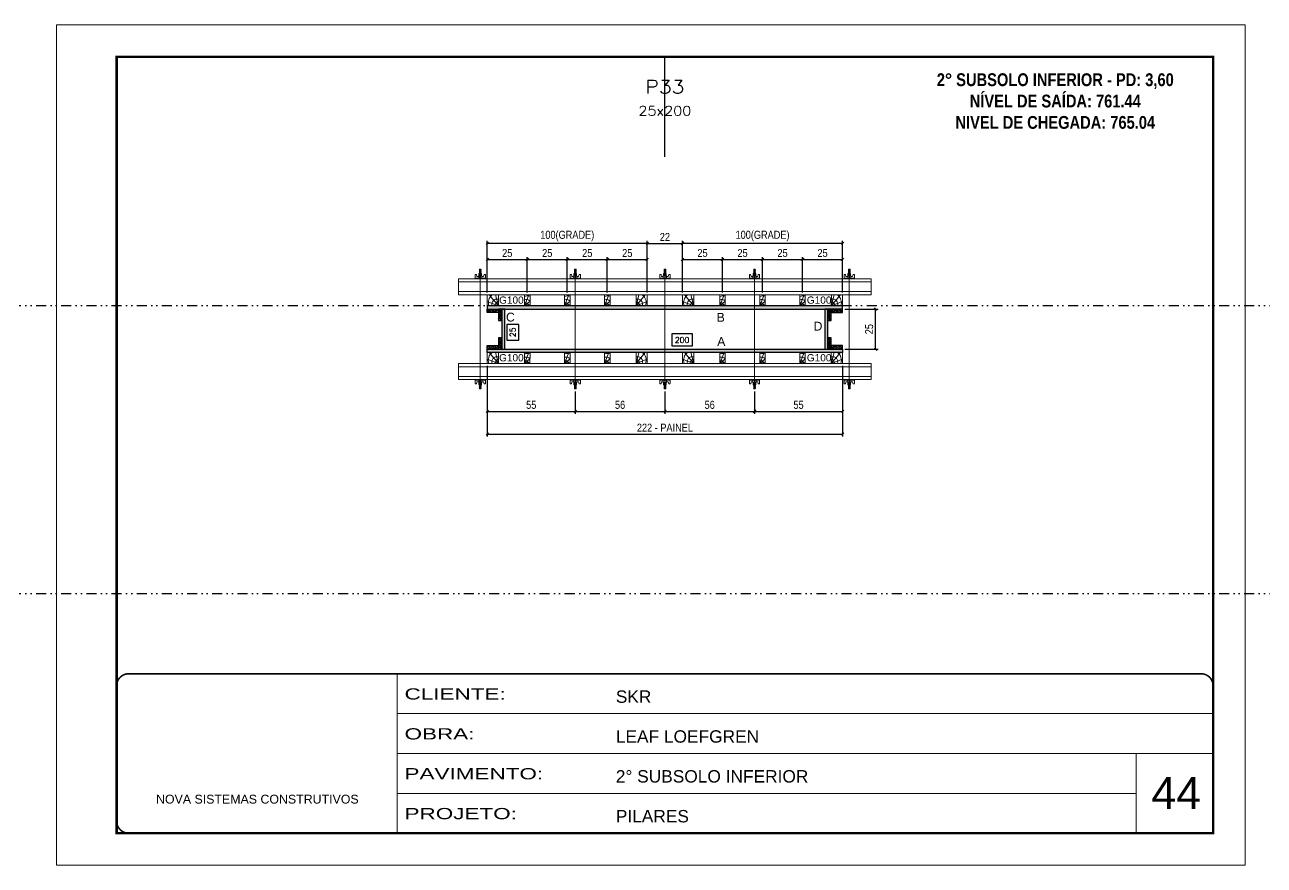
# Model space of a CAD drawing. Extents: x 13513 to 27878, y -21631 to 6985.
# Drawn here: x 19129 to 20677, y -5551 to -4501 of the extents above; entities that cross this region are included whole.
import ezdxf
from ezdxf.enums import TextEntityAlignment as Align

# ---------------------------------------------------------------- set-up
doc = ezdxf.new("R2010")
doc.units = 0
for name, pattern in [('CONTINUO', [0]), ('DASHED', [0.75, 0.5, -0.25]), ('DIVIDE2', [0.625, 0.25, -0.125, 0, -0.125, 0, -0.125]), ('HIDDEN', [0.375, 0.25, -0.125])]:
    doc.linetypes.add(name, pattern=pattern)
for name, color, linetype, lineweight in [('CARIMBO', 255, 'Continuous', 9), ('Folhas', 255, 'Continuous', 9), ('Hachura', 251, 'Continuous', 9), ('Madeira', 126, 'Continuous', 18), ('Perfil Metálico', 224, 'Continuous', 18), ('SARRAFO DE PRESSAO', 251, 'DASHED', 9), ('Texto Seção', 7, 'Continuous', 15)]:
    doc.layers.add(name, color=color, linetype=linetype, lineweight=lineweight)
for name, color, linetype in [('CHAPA', 1, 'Continuous'), ('COTA', 241, 'Continuous'), ('NOMENCLATURA', 7, 'Continuous'), ('Nível', 160, 'Continuous'), ('SARRAFO', 251, 'Continuous'), ('Texto de Titulo', 7, 'Continuous'), ('Texto Qtd Sarr', 242, 'Continuous'), ('TEXTO_GERAL', 7, 'Continuous')]:
    doc.layers.add(name, color=color, linetype=linetype)
doc.styles.add('ARIAL', font='arial.ttf')
doc.styles.add('COTA TECNICA 2X', font='techl___.ttf', dxfattribs={"height": 10})
doc.styles.add('ROMANC', font='techb___.ttf', dxfattribs={"height": 2.5})
doc.styles.add('ROMANS', font='romans.shx')
doc.styles.add('SANSSERIF', font='sas_____.pfb')
doc.styles.add('Tecnologia', font='')
doc.styles.get('Tecnologia').set_extended_font_data('Forgotten Futurist')
doc.dimstyles.new('SECAO PILAR', dxfattribs={"dimtxt": 10, "dimasz": 3, "dimexe": 3, "dimexo": 3, "dimgap": 3, "dimtad": 1, "dimdec": 1, "dimlfac": 0.5, "dimzin": 12, "dimdsep": 46, "dimtxsty": 'COTA TECNICA 2X', "dimblk1": 'OBLIQUE', "dimblk2": 'OBLIQUE', "dimsah": 1, "dimcen": 0.9, "dimclrd": 256, "dimclre": 256, "dimclrt": 256, "dimadec": 1, "dimazin": 3, "dimtfac": 1, "dimtdec": 1, "dimtmove": 0, "dimatfit": 3, "dimfxl": 1, "dimtolj": 1, "dimtzin": 12, "dimarcsym": 0})
doc.dimstyles.new('SECÇÃO 2', dxfattribs={"dimtxt": 7, "dimasz": 6, "dimexe": 0.18, "dimexo": 2, "dimgap": -4, "dimtad": 3, "dimdec": 1, "dimlfac": 0.5, "dimzin": 12, "dimdsep": 46, "dimtxsty": 'ROMANS', "dimblk": 'ARCHTICK', "dimcen": 0.09, "dimse1": 1, "dimse2": 1, "dimsd1": 1, "dimsd2": 1, "dimclrd": 180, "dimclre": 5, "dimclrt": 1, "dimadec": 0, "dimazin": 3, "dimtfac": 1, "dimtdec": 1, "dimtofl": 0, "dimtmove": 0, "dimatfit": 3, "dimldrblk": 'ARCHTICK', "dimfxl": 1, "dimtolj": 1, "dimtzin": 0, "dimarcsym": 0})

# ---------------------------------------------------------------- blocks, each defined once
blk = doc.blocks.new('9999999999')
at = {"color": 30, "linetype": 'CONTINUO'}
for p, q in [((98564.6, 34230.2), (98564.6, 34429.4)), ((98564.6, 34379.6), (99584, 34379.6)), ((98564.6, 34329.8), (99488, 34329.8)), ((99584, 34329.8), (99488, 34329.8)), ((99488, 34329.8), (99488, 34230.2)), ((98564.6, 34280), (99488, 34280))]:
    blk.add_line(p, q, dxfattribs=at)
at = {"color": 30, "linetype": 'CONTINUO', "const_width": 2}
blk.add_lwpolyline([(99584, 34230.2), (99584, 34414.4, 0.414214), (99569, 34429.4), (98229, 34429.4, 0.414214), (98214, 34414.4), (98214, 34245.2, 0.414214), (98229, 34230.2), (99584, 34230.2)], format="xyb", dxfattribs=at)
at = {"layer": 'Folhas'}
blk.add_lwpolyline([(98139, 34190.2), (99624, 34190.2), (99624, 35240.2), (98139, 35240.2)], close=True, dxfattribs=at)
at = {"layer": 'Folhas', "color": 30, "const_width": 3}
blk.add_lwpolyline([(98214, 34230.2), (99584, 34230.2), (99584, 35200.2), (98214, 35200.2)], close=True, dxfattribs=at)
at = {"color": 7, "linetype": 'Continuous', "ltscale": 5, "style": 'ARIAL'}
for s, height, p in [('SKR', 15.48, (98837.7, 34393.1)), ('LEAF LOEFGREN', 15.483, (98837.7, 34343.3)), ('2° SUBSOLO INFERIOR', 15.483, (98837.7, 34293.5)), ('NOVA SISTEMAS CONSTRUTIVOS', 11.059, (98263.2, 34267.2)), ('PILARES', 15.48, (98837.7, 34243.7))]:
    blk.add_text(s, height=height, dxfattribs=at).set_placement(p)
at = {"layer": 'Folhas', "color": 7, "style": 'Tecnologia', "width": 1.5}
for s, p in [('CLIENTE:', (98573.7, 34397.2)), ('OBRA:', (98573.7, 34347.3)), ('PAVIMENTO:', (98573.7, 34297.5)), ('PROJETO:', (98573.7, 34247.7))]:
    blk.add_text(s, height=14, dxfattribs=at).set_placement(p)
blk = doc.blocks.new('*D2041')
at = {"layer": 'COTA', "color": 180, "lineweight": -2, "transparency": 16777216}
for p, q in [((19745.9, -4875.5), (19730.9, -4875.5)), ((19730.9, -4875.5), (19730.9, -4894.9)), ((19745.9, -4894.9), (19745.9, -4875.5)), ((19730.9, -4894.9), (19745.9, -4894.9))]:
    blk.add_line(p, q, dxfattribs=at)
at = {"layer": 'Defpoints', "color": 0, "transparency": 16777216}
for p in [(19745.8, -4856.3), (19745.8, -4906.3), (19749.9, -4906.3)]:
    blk.add_point(p, dxfattribs=at)
at = {"layer": 'COTA', "color": 1, "transparency": 16777216, "insert": (19738.4, -4885.2), "char_height": 7, "attachment_point": 5, "rotation": 90, "style": 'ROMANS'}
blk.add_mtext('\\A1;25', dxfattribs=at)
blk = doc.blocks.new('_ArchTick')
at = {"color": 0, "linetype": 'ByBlock', "const_width": 0.15}
blk.add_lwpolyline([(-0.5, -0.5), (0.5, 0.5)], dxfattribs=at)
blk = doc.blocks.new('*D2042')
at = {"layer": 'COTA', "color": 180, "lineweight": -2, "transparency": 16777216}
for p, q in [((19963, -4887.3), (19937, -4887.3)), ((19937, -4887.3), (19937, -4902.3)), ((19963, -4902.3), (19963, -4887.3)), ((19937, -4902.3), (19963, -4902.3))]:
    blk.add_line(p, q, dxfattribs=at)
at = {"layer": 'Defpoints', "color": 0, "transparency": 16777216}
for p in [(19728.5, -4906.3), (20128.5, -4906.3), (20128.5, -4906.3)]:
    blk.add_point(p, dxfattribs=at)
at = {"layer": 'COTA', "color": 1, "transparency": 16777216, "insert": (19950, -4894.8), "char_height": 7, "attachment_point": 5, "style": 'ROMANS'}
blk.add_mtext('\\A1;200', dxfattribs=at)
blk = doc.blocks.new('_Oblique')
at = {"color": 0, "linetype": 'ByBlock', "lineweight": -2}
blk.add_line((-0.5, -0.5), (0.5, 0.5), dxfattribs=at)
blk = doc.blocks.new('*D2043')
at = {"layer": 'COTA', "lineweight": -2, "transparency": 16777216}
for p, q in [((19706.5, -4927.3), (19706.5, -5015.4)), ((20150.5, -4927.2), (20150.5, -5015.4)), ((19706.5, -5012.4), (20150.5, -5012.4))]:
    blk.add_line(p, q, dxfattribs=at)
at = {"layer": 'Defpoints', "color": 0, "transparency": 16777216}
for p in [(19706.5, -4924.3), (20150.5, -4924.2), (20150.5, -5012.4)]:
    blk.add_point(p, dxfattribs=at)
at = {"layer": 'COTA', "lineweight": -2, "transparency": 16777216, "xscale": 3, "yscale": 3, "zscale": 3, "rotation": 180}
blk.add_blockref('_Oblique', (19706.5, -5012.4), dxfattribs=at)
at = {"layer": 'COTA', "lineweight": -2, "transparency": 16777216, "xscale": 3, "yscale": 3, "zscale": 3}
blk.add_blockref('_Oblique', (20150.5, -5012.4), dxfattribs=at)
at = {"layer": 'COTA', "transparency": 16777216, "insert": (19928.5, -5004.4), "char_height": 10, "attachment_point": 5, "style": 'COTA TECNICA 2X'}
blk.add_mtext('\\A1;222 - PAINEL', dxfattribs=at)
blk = doc.blocks.new('*D2044')
at = {"layer": 'COTA', "lineweight": -2, "transparency": 16777216}
for p, q in [((19706.5, -4927.3), (19706.5, -4987)), ((19816.5, -4959), (19816.5, -4987)), ((19706.5, -4984), (19816.5, -4984))]:
    blk.add_line(p, q, dxfattribs=at)
at = {"layer": 'Defpoints', "color": 0, "transparency": 16777216}
for p in [(19706.5, -4924.3), (19816.5, -4956), (19816.5, -4984)]:
    blk.add_point(p, dxfattribs=at)
at = {"layer": 'COTA', "lineweight": -2, "transparency": 16777216, "xscale": 3, "yscale": 3, "zscale": 3, "rotation": 180}
blk.add_blockref('_Oblique', (19706.5, -4984), dxfattribs=at)
at = {"layer": 'COTA', "lineweight": -2, "transparency": 16777216, "xscale": 3, "yscale": 3, "zscale": 3}
blk.add_blockref('_Oblique', (19816.5, -4984), dxfattribs=at)
at = {"layer": 'COTA', "transparency": 16777216, "insert": (19761.5, -4975.9), "char_height": 10, "attachment_point": 5, "style": 'COTA TECNICA 2X'}
blk.add_mtext('\\A1;55', dxfattribs=at)
blk = doc.blocks.new('*D2045')
at = {"layer": 'COTA', "lineweight": -2, "transparency": 16777216}
for p, q in [((20150.5, -4927.3), (20150.5, -4987)), ((20040.5, -4959), (20040.5, -4987)), ((20040.5, -4984), (20150.5, -4984))]:
    blk.add_line(p, q, dxfattribs=at)
at = {"layer": 'Defpoints', "color": 0, "transparency": 16777216}
for p in [(20150.5, -4924.3), (20040.5, -4956), (20150.5, -4984)]:
    blk.add_point(p, dxfattribs=at)
at = {"layer": 'COTA', "lineweight": -2, "transparency": 16777216, "xscale": 3, "yscale": 3, "zscale": 3, "rotation": 180}
blk.add_blockref('_Oblique', (20040.5, -4984), dxfattribs=at)
at = {"layer": 'COTA', "lineweight": -2, "transparency": 16777216, "xscale": 3, "yscale": 3, "zscale": 3}
blk.add_blockref('_Oblique', (20150.5, -4984), dxfattribs=at)
at = {"layer": 'COTA', "transparency": 16777216, "insert": (20095.5, -4975.9), "char_height": 10, "attachment_point": 5, "style": 'COTA TECNICA 2X'}
blk.add_mtext('\\A1;55', dxfattribs=at)
blk = doc.blocks.new('C')
at = {"layer": 'Hachura', "color": 0}
for p, q in [((0, 3.22), (0, -3.22)), ((0.45, 3.22), (0, 3.22)), ((0.46, 3.16), (0, 3.16)), ((0.46, 3.05), (0, 3.05)), ((0.46, 2.88), (0, 2.88)), ((0, 2.75), (0, -1.16)), ((0.46, 2.65), (0, 2.65)), ((0.46, 2.23), (0, 2.23)), ((0.46, 1.51), (0, 1.51)), ((0.39, 0.49), (0.17, 0.49)), ((0.45, -3.23), (0.45, 3.22)), ((0.45, 3.22), (2.58, 3.22)), ((1.74, 0.97), (0.45, 0.97)), ((1.45, 0.1), (0.45, 0.1)), ((1.35, 1.94), (1.35, 0.96)), ((2.58, 2.39), (1.47, 2.09)), ((1.74, -0.97), (1.74, 0.97)), ((1.74, 0.97), (1.74, 0.84)), ((1.74, 0.97), (1.74, 0.84)), ((1.74, 0.84), (3.35, 0.84)), ((3.35, 0.45), (1.74, 0.45)), ((2.58, 3.22), (2.58, 2.39)), ((3.32, 0.84), (3.32, -0.84)), ((3.35, 0.84), (3.35, -0.84)), ((3.68, 0.45), (3.35, 0.45)), ((3.84, -0.52), (3.35, 0.45)), ((3.35, 0.06), (3.67, -0.57)), ((3.68, 0.45), (4.16, -0.52)), ((3.72, 0.5), (4.25, -0.57)), ((4.37, -0.55), (3.83, 0.53)), ((4.15, 0.45), (3.93, 0.45)), ((4.42, -0.52), (3.93, 0.45)), ((4.15, 0.45), (4.26, 0.45)), ((4.26, 0.45), (4.74, -0.52)), ((4.3, 0.5), (4.83, -0.57)), ((4.95, -0.55), (4.41, 0.53)), ((4.51, 0.45), (4.84, 0.45)), ((5, -0.52), (4.51, 0.45)), ((4.84, 0.45), (5.32, -0.52)), ((4.88, 0.5), (5.41, -0.57)), ((5.53, -0.55), (4.99, 0.53)), ((5.58, -0.52), (5.09, 0.45)), ((5.42, 0.45), (5.09, 0.45)), ((5.58, -0.52), (5.09, 0.45)), ((5.42, 0.45), (5.74, -0.19)), ((5.46, 0.5), (5.74, -0.07)), ((5.74, 0.19), (5.57, 0.53)), ((5.74, 0.32), (5.68, 0.45)), ((5.68, 0.45), (5.74, 0.45)), ((5.74, 0.45), (5.9, 0.29)), ((5.74, 0.45), (5.74, -0.52)), ((5.9, -0.36), (5.9, 0.29)), ((0.45, 0), (0, 0)), ((0.46, -1.52), (0, -1.52)), ((0.46, -2.23), (0, -2.23)), ((0.46, -2.65), (0, -2.65)), ((0.46, -2.88), (0, -2.88)), ((0.46, -3.05), (0, -3.05)), ((0.46, -3.16), (0, -3.16)), ((0, -3.22), (2.57, -3.22)), ((0.08, -0.48), (0.29, -0.48)), ((0.29, -0.48), (0.4, -0.48)), ((0.45, 0), (0.45, -0.97)), ((0.45, -0.16), (1.45, -0.16)), ((0.45, -0.65), (0.45, -0.32)), ((0.45, -3.23), (0.45, -0.65)), ((0.45, -0.97), (1.74, -0.97)), ((1.35, -1.94), (1.35, -0.97)), ((2.58, -2.39), (1.47, -2.1)), ((3.35, -0.32), (1.74, -0.32)), ((3.35, -0.84), (1.74, -0.84)), ((2.58, -3.23), (2.58, -2.39)), ((3.35, -0.07), (3.58, -0.52)), ((3.35, -0.52), (3.58, -0.52)), ((3.84, -0.52), (4.16, -0.52)), ((4.42, -0.52), (4.74, -0.52)), ((4.63, -0.52), (4.74, -0.52)), ((5, -0.52), (5.32, -0.52)), ((5.58, -0.52), (5.74, -0.52)), ((5.74, -0.52), (5.9, -0.36)), ((5.74, -0.52), (5.74, -0.52))]:
    blk.add_line(p, q, dxfattribs=at)
for centre, radius, start, end in [((1.52, 1.94), 0.161, 104.74356, 180), ((1.44, -0.03), 0.129, 272.69497, 87.30503), ((3.81, 0.39), 0.143, 25.56881, 154.43119), ((4.39, 0.39), 0.143, 25.56881, 154.43119), ((4.97, 0.39), 0.143, 25.56881, 154.43119), ((5.55, 0.39), 0.143, 25.56881, 154.43119), ((0.17, -0.37), 0.174, 221.74404, 317.85924), ((1.52, -1.94), 0.161, 180, 255.25644), ((3.71, -0.4), 0.174, 222.14076, 318.25596), ((4.29, -0.4), 0.174, 222.14076, 318.25596), ((4.87, -0.4), 0.174, 222.14076, 318.25596), ((5.45, -0.4), 0.174, 222.14076, 318.25596), ((5.61, -0.4), 0.174, 317.85924, 318.25596)]:
    blk.add_arc(centre, radius, start, end, dxfattribs=at)
blk = doc.blocks.new('*D2050')
at = {"layer": 'COTA', "lineweight": -2, "transparency": 16777216}
for p, q in [((19928.5, -4959), (19928.5, -4987)), ((20040.5, -4959), (20040.5, -4987)), ((19928.5, -4984), (20040.5, -4984))]:
    blk.add_line(p, q, dxfattribs=at)
at = {"layer": 'Defpoints', "color": 0, "transparency": 16777216}
for p in [(19928.5, -4956), (20040.5, -4956), (20040.5, -4984)]:
    blk.add_point(p, dxfattribs=at)
at = {"layer": 'COTA', "lineweight": -2, "transparency": 16777216, "xscale": 3, "yscale": 3, "zscale": 3, "rotation": 180}
blk.add_blockref('_Oblique', (19928.5, -4984), dxfattribs=at)
at = {"layer": 'COTA', "lineweight": -2, "transparency": 16777216, "xscale": 3, "yscale": 3, "zscale": 3}
blk.add_blockref('_Oblique', (20040.5, -4984), dxfattribs=at)
at = {"layer": 'COTA', "transparency": 16777216, "insert": (19984.5, -4975.9), "char_height": 10, "attachment_point": 5, "style": 'COTA TECNICA 2X'}
blk.add_mtext('\\A1;56', dxfattribs=at)
blk = doc.blocks.new('*D2051')
at = {"layer": 'COTA', "lineweight": -2, "transparency": 16777216}
for p, q in [((20153.5, -4856.3), (20194.8, -4856.3)), ((20191.8, -4906.3), (20191.8, -4856.3)), ((20153.5, -4906.3), (20194.8, -4906.3))]:
    blk.add_line(p, q, dxfattribs=at)
at = {"layer": 'Defpoints', "color": 0, "transparency": 16777216}
for p in [(20150.5, -4856.3), (20191.8, -4856.3), (20150.5, -4906.3)]:
    blk.add_point(p, dxfattribs=at)
at = {"layer": 'COTA', "lineweight": -2, "transparency": 16777216, "xscale": 3, "yscale": 3, "zscale": 3}
for p, rotation in [((20191.8, -4856.3), 90), ((20191.8, -4906.3), 270)]:
    blk.add_blockref('_Oblique', p, dxfattribs=dict(at, rotation=rotation))
at = {"layer": 'COTA', "transparency": 16777216, "insert": (20183.7, -4881.3), "char_height": 10, "attachment_point": 5, "rotation": 90, "style": 'COTA TECNICA 2X'}
blk.add_mtext('\\A1;25', dxfattribs=at)
blk = doc.blocks.new('*D2052')
at = {"layer": 'COTA', "lineweight": -2, "transparency": 16777216}
for p, q in [((19816.5, -4959), (19816.5, -4987)), ((19928.5, -4959), (19928.5, -4987)), ((19816.5, -4984), (19928.5, -4984))]:
    blk.add_line(p, q, dxfattribs=at)
at = {"layer": 'Defpoints', "color": 0, "transparency": 16777216}
for p in [(19816.5, -4956), (19928.5, -4956), (19928.5, -4984)]:
    blk.add_point(p, dxfattribs=at)
at = {"layer": 'COTA', "lineweight": -2, "transparency": 16777216, "xscale": 3, "yscale": 3, "zscale": 3, "rotation": 180}
blk.add_blockref('_Oblique', (19816.5, -4984), dxfattribs=at)
at = {"layer": 'COTA', "lineweight": -2, "transparency": 16777216, "xscale": 3, "yscale": 3, "zscale": 3}
blk.add_blockref('_Oblique', (19928.5, -4984), dxfattribs=at)
at = {"layer": 'COTA', "transparency": 16777216, "insert": (19872.5, -4975.9), "char_height": 10, "attachment_point": 5, "style": 'COTA TECNICA 2X'}
blk.add_mtext('\\A1;56', dxfattribs=at)
blk = doc.blocks.new('PONTALETE')
at = {"layer": 'Madeira'}
for q in [(2.71, 7), (7, 5.76), (7, 1.74)]:
    blk.add_line((0, 0), q, dxfattribs=at)
blk.add_lwpolyline([(0, 0), (7, 0), (7, 7), (0, 7)], close=True, dxfattribs=at)
for centre, radius, start, end in [((2.04, 0.06), 6.23, 37.28179, 109.09128), ((1.09, 0.9), 3.19, 343.60304, 109.98471), ((-0.21, -0.78), 3.09, 14.63219, 86.0383)]:
    blk.add_arc(centre, radius, start, end, dxfattribs=at)
blk = doc.blocks.new('MEIO PONTALETE')
at = {"layer": 'Madeira'}
for q in [(2.71, 7), (3.5, 2.88), (3.5, 0.87)]:
    blk.add_line((0, 0), q, dxfattribs=at)
blk.add_lwpolyline([(0, 0), (3.5, 0), (3.5, 7), (0, 7)], close=True, dxfattribs=at)
for centre, radius, start, end in [((2.04, 0.06), 6.23, 76.44987, 109.09128), ((1.09, 0.9), 3.19, 40.90626, 109.98471), ((-0.21, -0.78), 3.09, 14.63219, 86.0383)]:
    blk.add_arc(centre, radius, start, end, dxfattribs=at)
blk = doc.blocks.new('*D2046')
at = {"layer": 'COTA', "lineweight": -2, "transparency": 16777216}
for p, q in [((19950.5, -4835.3), (19950.5, -4791.3)), ((19950.5, -4794.3), (20000.5, -4794.3)), ((20000.5, -4835.3), (20000.5, -4791.3))]:
    blk.add_line(p, q, dxfattribs=at)
at = {"layer": 'Defpoints', "color": 0, "transparency": 16777216}
for p in [(20000.5, -4794.3), (19950.5, -4838.3), (20000.5, -4838.3)]:
    blk.add_point(p, dxfattribs=at)
at = {"layer": 'COTA', "lineweight": -2, "transparency": 16777216, "xscale": 3, "yscale": 3, "zscale": 3, "rotation": 180}
blk.add_blockref('_Oblique', (19950.5, -4794.3), dxfattribs=at)
at = {"layer": 'COTA', "lineweight": -2, "transparency": 16777216, "xscale": 3, "yscale": 3, "zscale": 3}
blk.add_blockref('_Oblique', (20000.5, -4794.3), dxfattribs=at)
at = {"layer": 'COTA', "transparency": 16777216, "insert": (19975.5, -4786.2), "char_height": 10, "attachment_point": 5, "style": 'COTA TECNICA 2X'}
blk.add_mtext('\\A1;25', dxfattribs=at)
blk = doc.blocks.new('*D2047')
at = {"layer": 'COTA', "lineweight": -2, "transparency": 16777216}
for p, q in [((19950.5, -4835.3), (19950.5, -4771.1)), ((20150.5, -4774.1), (19950.5, -4774.1)), ((20150.5, -4835.3), (20150.5, -4771.1))]:
    blk.add_line(p, q, dxfattribs=at)
at = {"layer": 'Defpoints', "color": 0, "transparency": 16777216}
for p in [(19950.5, -4774.1), (19950.5, -4838.3), (20150.5, -4838.3)]:
    blk.add_point(p, dxfattribs=at)
at = {"layer": 'COTA', "lineweight": -2, "transparency": 16777216, "xscale": 3, "yscale": 3, "zscale": 3, "rotation": 180}
blk.add_blockref('_Oblique', (19950.5, -4774.1), dxfattribs=at)
at = {"layer": 'COTA', "lineweight": -2, "transparency": 16777216, "xscale": 3, "yscale": 3, "zscale": 3}
blk.add_blockref('_Oblique', (20150.5, -4774.1), dxfattribs=at)
at = {"layer": 'COTA', "transparency": 16777216, "insert": (20050.5, -4764.9), "char_height": 10, "attachment_point": 5, "style": 'COTA TECNICA 2X'}
blk.add_mtext('\\A1;100(GRADE)', dxfattribs=at)
blk = doc.blocks.new('*D2053')
at = {"layer": 'COTA', "lineweight": -2, "transparency": 16777216}
for p, q in [((20000.5, -4835.3), (20000.5, -4791.3)), ((20000.5, -4794.3), (20050.5, -4794.3)), ((20050.5, -4835.3), (20050.5, -4791.3))]:
    blk.add_line(p, q, dxfattribs=at)
at = {"layer": 'Defpoints', "color": 0, "transparency": 16777216}
for p in [(20050.5, -4794.3), (20000.5, -4838.3), (20050.5, -4838.3)]:
    blk.add_point(p, dxfattribs=at)
at = {"layer": 'COTA', "lineweight": -2, "transparency": 16777216, "xscale": 3, "yscale": 3, "zscale": 3, "rotation": 180}
blk.add_blockref('_Oblique', (20000.5, -4794.3), dxfattribs=at)
at = {"layer": 'COTA', "lineweight": -2, "transparency": 16777216, "xscale": 3, "yscale": 3, "zscale": 3}
blk.add_blockref('_Oblique', (20050.5, -4794.3), dxfattribs=at)
at = {"layer": 'COTA', "transparency": 16777216, "insert": (20025.5, -4786.2), "char_height": 10, "attachment_point": 5, "style": 'COTA TECNICA 2X'}
blk.add_mtext('\\A1;25', dxfattribs=at)
blk = doc.blocks.new('*D2054')
at = {"layer": 'COTA', "lineweight": -2, "transparency": 16777216}
for p, q in [((20050.5, -4835.3), (20050.5, -4791.3)), ((20050.5, -4794.3), (20100.5, -4794.3)), ((20100.5, -4835.3), (20100.5, -4791.3))]:
    blk.add_line(p, q, dxfattribs=at)
at = {"layer": 'Defpoints', "color": 0, "transparency": 16777216}
for p in [(20100.5, -4794.3), (20050.5, -4838.3), (20100.5, -4838.3)]:
    blk.add_point(p, dxfattribs=at)
at = {"layer": 'COTA', "lineweight": -2, "transparency": 16777216, "xscale": 3, "yscale": 3, "zscale": 3, "rotation": 180}
blk.add_blockref('_Oblique', (20050.5, -4794.3), dxfattribs=at)
at = {"layer": 'COTA', "lineweight": -2, "transparency": 16777216, "xscale": 3, "yscale": 3, "zscale": 3}
blk.add_blockref('_Oblique', (20100.5, -4794.3), dxfattribs=at)
at = {"layer": 'COTA', "transparency": 16777216, "insert": (20075.5, -4786.2), "char_height": 10, "attachment_point": 5, "style": 'COTA TECNICA 2X'}
blk.add_mtext('\\A1;25', dxfattribs=at)
blk = doc.blocks.new('*D2055')
at = {"layer": 'COTA', "lineweight": -2, "transparency": 16777216}
for p, q in [((20100.5, -4835.3), (20100.5, -4791.3)), ((20100.5, -4794.3), (20150.5, -4794.3)), ((20150.5, -4835.3), (20150.5, -4791.3))]:
    blk.add_line(p, q, dxfattribs=at)
at = {"layer": 'Defpoints', "color": 0, "transparency": 16777216}
for p in [(20150.5, -4794.3), (20100.5, -4838.3), (20150.5, -4838.3)]:
    blk.add_point(p, dxfattribs=at)
at = {"layer": 'COTA', "lineweight": -2, "transparency": 16777216, "xscale": 3, "yscale": 3, "zscale": 3, "rotation": 180}
blk.add_blockref('_Oblique', (20100.5, -4794.3), dxfattribs=at)
at = {"layer": 'COTA', "lineweight": -2, "transparency": 16777216, "xscale": 3, "yscale": 3, "zscale": 3}
blk.add_blockref('_Oblique', (20150.5, -4794.3), dxfattribs=at)
at = {"layer": 'COTA', "transparency": 16777216, "insert": (20125.5, -4786.2), "char_height": 10, "attachment_point": 5, "style": 'COTA TECNICA 2X'}
blk.add_mtext('\\A1;25', dxfattribs=at)
blk = doc.blocks.new('*D2048')
at = {"layer": 'COTA', "lineweight": -2, "transparency": 16777216}
for p, q in [((19706.5, -4835.3), (19706.5, -4791.3)), ((19706.5, -4794.3), (19756.5, -4794.3)), ((19756.5, -4835.3), (19756.5, -4791.3))]:
    blk.add_line(p, q, dxfattribs=at)
at = {"layer": 'Defpoints', "color": 0, "transparency": 16777216}
for p in [(19756.5, -4794.3), (19706.5, -4838.3), (19756.5, -4838.3)]:
    blk.add_point(p, dxfattribs=at)
at = {"layer": 'COTA', "lineweight": -2, "transparency": 16777216, "xscale": 3, "yscale": 3, "zscale": 3, "rotation": 180}
blk.add_blockref('_Oblique', (19706.5, -4794.3), dxfattribs=at)
at = {"layer": 'COTA', "lineweight": -2, "transparency": 16777216, "xscale": 3, "yscale": 3, "zscale": 3}
blk.add_blockref('_Oblique', (19756.5, -4794.3), dxfattribs=at)
at = {"layer": 'COTA', "transparency": 16777216, "insert": (19731.5, -4786.2), "char_height": 10, "attachment_point": 5, "style": 'COTA TECNICA 2X'}
blk.add_mtext('\\A1;25', dxfattribs=at)
blk = doc.blocks.new('*D2049')
at = {"layer": 'COTA', "lineweight": -2, "transparency": 16777216}
for p, q in [((19706.5, -4835.3), (19706.5, -4771.1)), ((19906.5, -4774.1), (19706.5, -4774.1)), ((19906.5, -4835.3), (19906.5, -4771.1))]:
    blk.add_line(p, q, dxfattribs=at)
at = {"layer": 'Defpoints', "color": 0, "transparency": 16777216}
for p in [(19706.5, -4774.1), (19706.5, -4838.3), (19906.5, -4838.3)]:
    blk.add_point(p, dxfattribs=at)
at = {"layer": 'COTA', "lineweight": -2, "transparency": 16777216, "xscale": 3, "yscale": 3, "zscale": 3, "rotation": 180}
blk.add_blockref('_Oblique', (19706.5, -4774.1), dxfattribs=at)
at = {"layer": 'COTA', "lineweight": -2, "transparency": 16777216, "xscale": 3, "yscale": 3, "zscale": 3}
blk.add_blockref('_Oblique', (19906.5, -4774.1), dxfattribs=at)
at = {"layer": 'COTA', "transparency": 16777216, "insert": (19806.5, -4764.9), "char_height": 10, "attachment_point": 5, "style": 'COTA TECNICA 2X'}
blk.add_mtext('\\A1;100(GRADE)', dxfattribs=at)
blk = doc.blocks.new('*D2056')
at = {"layer": 'COTA', "lineweight": -2, "transparency": 16777216}
for p, q in [((19756.5, -4835.3), (19756.5, -4791.3)), ((19756.5, -4794.3), (19806.5, -4794.3)), ((19806.5, -4835.3), (19806.5, -4791.3))]:
    blk.add_line(p, q, dxfattribs=at)
at = {"layer": 'Defpoints', "color": 0, "transparency": 16777216}
for p in [(19806.5, -4794.3), (19756.5, -4838.3), (19806.5, -4838.3)]:
    blk.add_point(p, dxfattribs=at)
at = {"layer": 'COTA', "lineweight": -2, "transparency": 16777216, "xscale": 3, "yscale": 3, "zscale": 3, "rotation": 180}
blk.add_blockref('_Oblique', (19756.5, -4794.3), dxfattribs=at)
at = {"layer": 'COTA', "lineweight": -2, "transparency": 16777216, "xscale": 3, "yscale": 3, "zscale": 3}
blk.add_blockref('_Oblique', (19806.5, -4794.3), dxfattribs=at)
at = {"layer": 'COTA', "transparency": 16777216, "insert": (19781.5, -4786.2), "char_height": 10, "attachment_point": 5, "style": 'COTA TECNICA 2X'}
blk.add_mtext('\\A1;25', dxfattribs=at)
blk = doc.blocks.new('*D2057')
at = {"layer": 'COTA', "lineweight": -2, "transparency": 16777216}
for p, q in [((19806.5, -4835.3), (19806.5, -4791.3)), ((19806.5, -4794.3), (19856.5, -4794.3)), ((19856.5, -4835.3), (19856.5, -4791.3))]:
    blk.add_line(p, q, dxfattribs=at)
at = {"layer": 'Defpoints', "color": 0, "transparency": 16777216}
for p in [(19856.5, -4794.3), (19806.5, -4838.3), (19856.5, -4838.3)]:
    blk.add_point(p, dxfattribs=at)
at = {"layer": 'COTA', "lineweight": -2, "transparency": 16777216, "xscale": 3, "yscale": 3, "zscale": 3, "rotation": 180}
blk.add_blockref('_Oblique', (19806.5, -4794.3), dxfattribs=at)
at = {"layer": 'COTA', "lineweight": -2, "transparency": 16777216, "xscale": 3, "yscale": 3, "zscale": 3}
blk.add_blockref('_Oblique', (19856.5, -4794.3), dxfattribs=at)
at = {"layer": 'COTA', "transparency": 16777216, "insert": (19831.5, -4786.2), "char_height": 10, "attachment_point": 5, "style": 'COTA TECNICA 2X'}
blk.add_mtext('\\A1;25', dxfattribs=at)
blk = doc.blocks.new('*D2058')
at = {"layer": 'COTA', "lineweight": -2, "transparency": 16777216}
for p, q in [((19856.5, -4835.3), (19856.5, -4791.3)), ((19856.5, -4794.3), (19906.5, -4794.3)), ((19906.5, -4835.3), (19906.5, -4791.3))]:
    blk.add_line(p, q, dxfattribs=at)
at = {"layer": 'Defpoints', "color": 0, "transparency": 16777216}
for p in [(19906.5, -4794.3), (19856.5, -4838.3), (19906.5, -4838.3)]:
    blk.add_point(p, dxfattribs=at)
at = {"layer": 'COTA', "lineweight": -2, "transparency": 16777216, "xscale": 3, "yscale": 3, "zscale": 3, "rotation": 180}
blk.add_blockref('_Oblique', (19856.5, -4794.3), dxfattribs=at)
at = {"layer": 'COTA', "lineweight": -2, "transparency": 16777216, "xscale": 3, "yscale": 3, "zscale": 3}
blk.add_blockref('_Oblique', (19906.5, -4794.3), dxfattribs=at)
at = {"layer": 'COTA', "transparency": 16777216, "insert": (19881.5, -4786.2), "char_height": 10, "attachment_point": 5, "style": 'COTA TECNICA 2X'}
blk.add_mtext('\\A1;25', dxfattribs=at)
blk = doc.blocks.new('*D2059')
at = {"layer": 'COTA', "lineweight": -2, "transparency": 16777216}
for p, q in [((19906.5, -4835.3), (19906.5, -4771.1)), ((19906.5, -4774.1), (19950.5, -4774.1)), ((19950.5, -4835.3), (19950.5, -4771.1))]:
    blk.add_line(p, q, dxfattribs=at)
at = {"layer": 'Defpoints', "color": 0, "transparency": 16777216}
for p in [(19950.5, -4774.1), (19906.5, -4838.3), (19950.5, -4838.3)]:
    blk.add_point(p, dxfattribs=at)
at = {"layer": 'COTA', "lineweight": -2, "transparency": 16777216, "xscale": 3, "yscale": 3, "zscale": 3, "rotation": 180}
blk.add_blockref('_Oblique', (19906.5, -4774.1), dxfattribs=at)
at = {"layer": 'COTA', "lineweight": -2, "transparency": 16777216, "xscale": 3, "yscale": 3, "zscale": 3}
blk.add_blockref('_Oblique', (19950.5, -4774.1), dxfattribs=at)
at = {"layer": 'COTA', "transparency": 16777216, "insert": (19928.5, -4766.1), "char_height": 10, "attachment_point": 5, "style": 'COTA TECNICA 2X'}
blk.add_mtext('\\A1;22', dxfattribs=at)
blk = doc.blocks.new('titulo1')
at = {"layer": 'Defpoints', "color": 252, "linetype": 'HIDDEN', "ltscale": 2}
blk.add_line((0, 0), (0, 125), dxfattribs=at)
at = {"layer": 'Defpoints', "style": 'ROMANS', "oblique": 15}
blk.add_attdef('FOLHA', text='', height=10, dxfattribs=at).set_placement((0, 15.6), align=Align.MIDDLE_CENTER)
at = {"layer": 'Texto Qtd Sarr', "color": 3, "style": 'ROMANS', "oblique": 15}
for tag, height, p in [('TITULO', 17, (0, 71.4)), ('SEÇÃO', 12, (0, 41.5))]:
    blk.add_attdef(tag, text='', height=height, dxfattribs=at).set_placement(p, align=Align.MIDDLE_CENTER)

msp = doc.modelspace()

# ---------------------------------------------------------------- hatches: boundary and pattern name
at = {"layer": 'Hachura'}
h = msp.add_hatch(color=256, dxfattribs=at)
h.dxf.hatch_style = 1
h.paths.add_polyline_path([(20150.47, -4856.28), (20150.47, -4852.28), (19706.47, -4852.28), (19706.47, -4856.28)])
h = msp.add_hatch(dxfattribs=at)
h.set_pattern_fill('ANSI31', color=256, scale=0.5, angle=180, style=0)
h.set_pattern_definition([(225, (10582.515, -27752.084), (1.12253202, -1.12253202), [])])
h.paths.add_polyline_path([(19720.47, -4860.68), (19720.47, -4856.28), (19706.47, -4856.28), (19706.47, -4860.68)])
h = msp.add_hatch(dxfattribs=at)
h.set_pattern_fill('ANSI31', color=256, scale=0.5, angle=270, style=0)
h.set_pattern_definition([(315, (42616.275, -14359.2276), (1.12253202, 1.12253202), [])])
h.paths.add_polyline_path([(19724.87, -4870.28), (19720.47, -4870.28), (19720.47, -4856.28), (19724.87, -4856.28)])
h = msp.add_hatch(color=256, dxfattribs=at)
h.dxf.hatch_style = 1
h.paths.add_polyline_path([(19724.87, -4906.28), (19728.47, -4906.28), (19728.47, -4856.28), (19724.87, -4856.28)])
h = msp.add_hatch(color=256, dxfattribs=at)
h.dxf.hatch_style = 1
h.paths.add_polyline_path([(20128.47, -4906.28), (20132.07, -4906.28), (20132.07, -4856.28), (20128.47, -4856.28)])
h = msp.add_hatch(dxfattribs=at)
h.set_pattern_fill('ANSI31', color=256, scale=0.5, angle=270, style=0)
h.set_pattern_definition([(315, (43027.875, -14359.2276), (1.12253202, 1.12253202), [])])
h.paths.add_polyline_path([(20136.47, -4870.28), (20132.07, -4870.28), (20132.07, -4856.28), (20136.47, -4856.28)])
h = msp.add_hatch(dxfattribs=at)
h.set_pattern_fill('ANSI31', color=256, scale=0.5, angle=180, style=0)
h.set_pattern_definition([(225, (11012.515, -27785.684), (1.12253202, -1.12253202), [])])
h.paths.add_polyline_path([(20150.47, -4856.28), (20150.47, -4860.68), (20136.47, -4860.68), (20136.47, -4856.28)])
h = msp.add_hatch(dxfattribs=at)
h.set_pattern_fill('ANSI31', color=256, scale=0.5, angle=270, style=0)
h.set_pattern_definition([(315, (42616.275, -14395.2276), (1.12253202, 1.12253202), [])])
h.paths.add_polyline_path([(19724.87, -4906.28), (19720.47, -4906.28), (19720.47, -4892.28), (19724.87, -4892.28)])
h = msp.add_hatch(dxfattribs=at)
h.set_pattern_fill('ANSI31', color=256, scale=0.5, angle=270, style=0)
h.set_pattern_definition([(315, (43027.875, -14395.2276), (1.12253202, 1.12253202), [])])
h.paths.add_polyline_path([(20136.47, -4906.28), (20132.07, -4906.28), (20132.07, -4892.28), (20136.47, -4892.28)])
h = msp.add_hatch(dxfattribs=at)
h.set_pattern_fill('ANSI31', color=256, scale=0.5, angle=180, style=0)
h.set_pattern_definition([(225, (10582.515, -27797.684), (1.12253202, -1.12253202), [])])
h.paths.add_polyline_path([(19720.47, -4906.28), (19720.47, -4901.88), (19706.47, -4901.88), (19706.47, -4906.28)])
h = msp.add_hatch(color=256, dxfattribs=at)
h.dxf.hatch_style = 1
h.paths.add_polyline_path([(20150.47, -4906.28), (20150.47, -4910.28), (19706.47, -4910.28), (19706.47, -4906.28)])
h = msp.add_hatch(dxfattribs=at)
h.set_pattern_fill('ANSI31', color=256, scale=0.5, angle=180, style=0)
h.set_pattern_definition([(225, (10647.515, -27797.684), (1.12253202, -1.12253202), [])])
h.paths.add_polyline_path([(20136.47, -4906.28), (20136.47, -4901.88), (20150.47, -4901.88), (20150.47, -4906.28)])

# ---------------------------------------------------------------- linework, layer by layer
at = {"layer": 'CHAPA'}
for points in [[(20150.47, -4856.28), (20150.47, -4852.28), (19706.47, -4852.28), (19706.47, -4856.28)], [(19724.87, -4906.28), (19728.47, -4906.28), (19728.47, -4856.28), (19724.87, -4856.28)], [(20128.47, -4906.28), (20132.07, -4906.28), (20132.07, -4856.28), (20128.47, -4856.28)], [(20150.47, -4906.28), (20150.47, -4910.28), (19706.47, -4910.28), (19706.47, -4906.28)]]:
    msp.add_lwpolyline(points, close=True, dxfattribs=at)
at = {"layer": 'Hachura'}
for p, q in [((19697.78, -4955.05), (19697.78, -4811.31)), ((19816.47, -4955.05), (19816.47, -4811.31)), ((19928.47, -4955.05), (19928.47, -4811.31)), ((20040.47, -4955.05), (20040.47, -4811.31)), ((20158.86, -4955.05), (20158.86, -4811.31))]:
    msp.add_line(p, q, dxfattribs=at)
at = {"layer": 'Madeira'}
for points in [[(19706.47, -4852.27), (19706.48, -4838.27), (19906.48, -4838.28), (19906.46, -4852.28)], [(19950.47, -4852.27), (19950.49, -4838.27), (20150.48, -4838.28), (20150.47, -4852.28)], [(19706.45, -4924.26), (19706.47, -4910.26), (19906.46, -4910.26), (19906.44, -4924.26)], [(19950.46, -4924.26), (19950.47, -4910.26), (20150.47, -4910.26), (20150.45, -4924.26)]]:
    msp.add_lwpolyline(points, close=True, dxfattribs=at)
at = {"layer": 'Nível', "color": 4, "linetype": 'DIVIDE2', "ltscale": 50}
for p, q in [((13513.27, -4851.74), (21417.65, -4851.74)), ((13513.27, -5211.74), (21517.65, -5211.74))]:
    msp.add_line(p, q, dxfattribs=at)
at = {"layer": 'Perfil Metálico'}
for p, q in [((20186.18, -4822.34), (19670.75, -4822.34)), ((20186.18, -4834.34), (19670.75, -4834.34)), ((20186.18, -4928.28), (19670.75, -4928.28)), ((20186.18, -4940.28), (19670.75, -4940.28))]:
    msp.add_line(p, q, dxfattribs=at)
for points in [[(20186.18, -4838.28), (20186.18, -4818.28), (19670.75, -4818.34), (19670.75, -4838.34)], [(19670.75, -4924.28), (19670.75, -4944.28), (20186.18, -4944.22), (20186.18, -4924.22)]]:
    msp.add_lwpolyline(points, close=True, dxfattribs=at)
at = {"layer": 'SARRAFO'}
for points in [[(19706.47, -4856.28), (19720.47, -4856.28), (19720.47, -4860.68), (19706.47, -4860.68)], [(19706.47, -4856.28), (19720.47, -4856.28), (19720.47, -4860.68), (19706.47, -4860.68)], [(19720.47, -4856.28), (19720.47, -4870.28), (19724.87, -4870.28), (19724.87, -4856.28)], [(19720.47, -4856.28), (19720.47, -4870.28), (19724.87, -4870.28), (19724.87, -4856.28)], [(20132.07, -4856.28), (20132.07, -4870.28), (20136.47, -4870.28), (20136.47, -4856.28)], [(20132.07, -4856.28), (20132.07, -4870.28), (20136.47, -4870.28), (20136.47, -4856.28)], [(20136.47, -4860.68), (20150.47, -4860.68), (20150.47, -4856.28), (20136.47, -4856.28)], [(20136.47, -4860.68), (20150.47, -4860.68), (20150.47, -4856.28), (20136.47, -4856.28)], [(19720.47, -4892.28), (19720.47, -4906.28), (19724.87, -4906.28), (19724.87, -4892.28)], [(19720.47, -4892.28), (19720.47, -4906.28), (19724.87, -4906.28), (19724.87, -4892.28)], [(20132.07, -4892.28), (20132.07, -4906.28), (20136.47, -4906.28), (20136.47, -4892.28)], [(20132.07, -4892.28), (20132.07, -4906.28), (20136.47, -4906.28), (20136.47, -4892.28)], [(19706.47, -4901.88), (19720.47, -4901.88), (19720.47, -4906.28), (19706.47, -4906.28)], [(19706.47, -4901.88), (19720.47, -4901.88), (19720.47, -4906.28), (19706.47, -4906.28)], [(20150.47, -4901.88), (20136.47, -4901.88), (20136.47, -4906.28), (20150.47, -4906.28)], [(20150.47, -4901.88), (20136.47, -4901.88), (20136.47, -4906.28), (20150.47, -4906.28)]]:
    msp.add_lwpolyline(points, close=True, dxfattribs=at)

# ---------------------------------------------------------------- block references
at = {"layer": 'Hachura', "linetype": 'Continuous', "yscale": 2, "zscale": 2}
for p, xscale, rotation in [((19697.79, -4818.31), -2, 270), ((19816.46, -4818.31), 2, 90.00000000000001), ((19928.46, -4818.31), 2, 90.00000000000001), ((20040.46, -4818.31), 2, 90.00000000000001), ((20158.85, -4818.31), 2, 90.00000000000001), ((19697.78, -4944.25), 2, 270), ((19816.47, -4944.25), -2, 90), ((19928.47, -4944.25), -2, 90), ((20040.47, -4944.25), -2, 90), ((20158.86, -4944.25), -2, 90)]:
    msp.add_blockref('C', p, dxfattribs=dict(at, xscale=xscale, rotation=rotation))
at = {"layer": 'Madeira'}
for name, p, xscale, yscale, zscale, rotation in [('PONTALETE', (19720.47, -4852.28), 2, 2, 2, 89.93708930310329), ('MEIO PONTALETE', (19752.97, -4852.27), 1.999999997962732, 1.999999997962732, 1.999999997962732, 359.9370893031033), ('MEIO PONTALETE', (19802.97, -4852.27), 1.999999997962732, 1.999999997962732, 1.999999997962732, 359.9370893031033), ('MEIO PONTALETE', (19852.97, -4852.27), 1.999999997962732, 1.999999997962732, 1.999999997962732, 359.9370893031033), ('PONTALETE', (19892.46, -4852.26), -2, 2, 2, 269.9370893031033), ('PONTALETE', (19964.47, -4852.28), 2, 2, 2, 89.93708930310329), ('MEIO PONTALETE', (19996.97, -4852.27), 1.999999997962732, 1.999999997962732, 1.999999997962732, 359.9370893031033), ('MEIO PONTALETE', (20046.97, -4852.27), 1.999999997962732, 1.999999997962732, 1.999999997962732, 359.9370893031033), ('MEIO PONTALETE', (20096.97, -4852.27), 1.999999997962732, 1.999999997962732, 1.999999997962732, 359.9370893031033), ('PONTALETE', (20136.47, -4852.26), -2, 2, 2, 269.9370893031033), ('PONTALETE', (19720.45, -4924.27), 2, 2, 2, 89.93708930310329), ('MEIO PONTALETE', (19752.95, -4924.26), 1.999999997962732, 1.999999997962732, 1.999999997962732, 359.9370893031033), ('MEIO PONTALETE', (19802.95, -4924.26), 1.999999997962732, 1.999999997962732, 1.999999997962732, 359.9370893031033), ('MEIO PONTALETE', (19852.95, -4924.26), 1.999999997962732, 1.999999997962732, 1.999999997962732, 359.9370893031033), ('PONTALETE', (19892.44, -4924.25), -2, 2, 2, 269.9370893031033), ('PONTALETE', (19964.46, -4924.27), 2, 2, 2, 89.93708930310329), ('MEIO PONTALETE', (19996.96, -4924.26), 1.999999997962732, 1.999999997962732, 1.999999997962732, 359.9370893031033), ('MEIO PONTALETE', (20046.96, -4924.26), 1.999999997962732, 1.999999997962732, 1.999999997962732, 359.9370893031033), ('MEIO PONTALETE', (20096.96, -4924.26), 1.999999997962732, 1.999999997962732, 1.999999997962732, 359.9370893031033), ('PONTALETE', (20136.45, -4924.25), -2, 2, 2, 269.9370893031033)]:
    msp.add_blockref(name, p, dxfattribs=dict(at, xscale=xscale, yscale=yscale, zscale=zscale, rotation=rotation))
at = {"layer": 'SARRAFO DE PRESSAO', "color": 6, "linetype": 'ByBlock'}
msp.add_blockref('9999999999', (-78970.51, -39741.23), dxfattribs=at)
at = {"layer": 'Texto Seção'}
ref = msp.add_blockref('titulo1', (19928.47, -4666.02), dxfattribs=at)
ref.add_attrib('TITULO', 'P33', dxfattribs={"layer": 'Texto de Titulo', "color": 7, "height": 17, "style": 'ROMANS', "width": 1.1}).set_placement((19928.47, -4578.52), align=Align.MIDDLE_CENTER)
ref.add_attrib('SEÇÃO', '25x200', dxfattribs={"layer": 'Texto de Titulo', "color": 7, "height": 12, "style": 'ROMANS', "width": 1.1}).set_placement((19928.47, -4608.52), align=Align.MIDDLE_CENTER)

# ---------------------------------------------------------------- texts
at = {"layer": 'CARIMBO', "style": 'ARIAL'}
msp.add_text('44', height=40, dxfattribs=at).set_placement((20536.33, -5480.88))
at = {"layer": 'NOMENCLATURA', "color": 2, "insert": (20416.31, -4534.96), "char_height": 16, "attachment_point": 2, "style": 'ROMANC'}
msp.add_mtext_dynamic_manual_height_columns('\\P2° SUBSOLO INFERIOR - PD: 3,60\\PNÍVEL DE SAÍDA: 761.44\\PNIVEL DE CHEGADA: 765.04', width=432.3511, gutter_width=1, heights=[0], dxfattribs=at)
at = {"layer": 'TEXTO_GERAL', "color": 0, "linetype": 'Continuous', "style": 'SANSSERIF'}
for p in [(19721.32, -4844.98), (20105.87, -4844.98), (19721.31, -4916.96), (20105.85, -4916.96)]:
    msp.add_text('G100', height=9, dxfattribs=at).set_placement(p, align=Align.MIDDLE_LEFT)
at = {"layer": 'TEXTO_GERAL', "style": 'ARIAL'}
for s, p in [('C', (19735.48, -4866.22)), ('B', (19998.23, -4866.53)), ('D', (20119.83, -4877.55)), ('A', (19998.98, -4896.76))]:
    msp.add_text(s, height=11, dxfattribs=at).set_placement(p, align=Align.MIDDLE_CENTER)

# ---------------------------------------------------------------- dimensions: what is measured, and where the dimension line sits
at = {"layer": 'COTA'}
for base, p1, p2, text, picture, middle in [((19706.48, -4774.14), (19906.48, -4838.29), (19706.48, -4838.26), '<>(GRADE)', '*D2049', (19806.48, -4764.92)), ((19950.49, -4774.14), (20150.48, -4838.29), (19950.49, -4838.26), '<>(GRADE)', '*D2047', (20050.49, -4764.92)), ((20150.47, -5012.44), (19706.47, -4924.27), (20150.47, -4924.23), '<> - PAINEL', '*D2043', (19928.47, -5004.36))]:
    dim = msp.add_linear_dim(base=base, p1=p1, p2=p2, text=text, dimstyle='SECAO PILAR', dxfattribs=at)
    dim.commit()
    dim.dimension.update_dxf_attribs({"geometry": picture, "text_midpoint": middle})
for base, p1, p2, picture, middle in [((19950.49, -4774.14), (19906.48, -4838.31), (19950.49, -4838.26), '*D2059', (19928.48, -4766.14)), ((19756.48, -4794.34), (19706.48, -4838.26), (19756.48, -4838.28), '*D2048', (19731.48, -4786.23)), ((19806.48, -4794.34), (19756.48, -4838.28), (19806.48, -4838.28), '*D2056', (19781.48, -4786.23)), ((19856.48, -4794.34), (19806.48, -4838.28), (19856.48, -4838.28), '*D2057', (19831.48, -4786.23)), ((19906.48, -4794.34), (19856.48, -4838.28), (19906.48, -4838.28), '*D2058', (19881.48, -4786.23)), ((20000.49, -4794.34), (19950.49, -4838.26), (20000.49, -4838.28), '*D2046', (19975.49, -4786.23)), ((20050.49, -4794.34), (20000.49, -4838.28), (20050.49, -4838.28), '*D2053', (20025.49, -4786.23)), ((20100.49, -4794.34), (20050.49, -4838.28), (20100.49, -4838.28), '*D2054', (20075.49, -4786.23)), ((20150.48, -4794.34), (20100.49, -4838.28), (20150.48, -4838.28), '*D2055', (20125.49, -4786.23)), ((19816.53, -4984.01), (19706.47, -4924.28), (19816.53, -4956.05), '*D2044', (19761.5, -4975.9)), ((20150.47, -4984.01), (20040.53, -4956.05), (20150.47, -4924.28), '*D2045', (20095.5, -4975.9)), ((19928.53, -4984.01), (19816.53, -4956.05), (19928.53, -4956.05), '*D2052', (19872.53, -4975.9)), ((20040.53, -4984.01), (19928.53, -4956.05), (20040.53, -4956.05), '*D2050', (19984.53, -4975.9))]:
    dim = msp.add_linear_dim(base=base, p1=p1, p2=p2, dimstyle='SECAO PILAR', dxfattribs=at)
    dim.commit()
    dim.dimension.update_dxf_attribs({"geometry": picture, "text_midpoint": middle})
dim = msp.add_linear_dim(base=(19749.88, -4906.28), p1=(19745.79, -4856.28), p2=(19745.79, -4906.28), angle=270, dimstyle='SECÇÃO 2', dxfattribs=at)
dim.commit()
dim.dimension.update_dxf_attribs({"geometry": '*D2041', "text_midpoint": (19749.88, -4885.2), "dimtype": 160})
dim = msp.add_linear_dim(base=(20191.77, -4856.28), p1=(20150.47, -4906.28), p2=(20150.47, -4856.28), angle=90, dimstyle='SECAO PILAR', dxfattribs=at)
dim.commit()
dim.dimension.update_dxf_attribs({"geometry": '*D2051', "text_midpoint": (20183.66, -4881.28)})
dim = msp.add_linear_dim(base=(20128.47, -4906.28), p1=(19728.47, -4906.28), p2=(20128.47, -4906.28), dimstyle='SECÇÃO 2', dxfattribs=at)
dim.commit()
dim.dimension.update_dxf_attribs({"geometry": '*D2042', "text_midpoint": (19949.98, -4906.28), "dimtype": 160})

doc.saveas('drawing.dxf')
